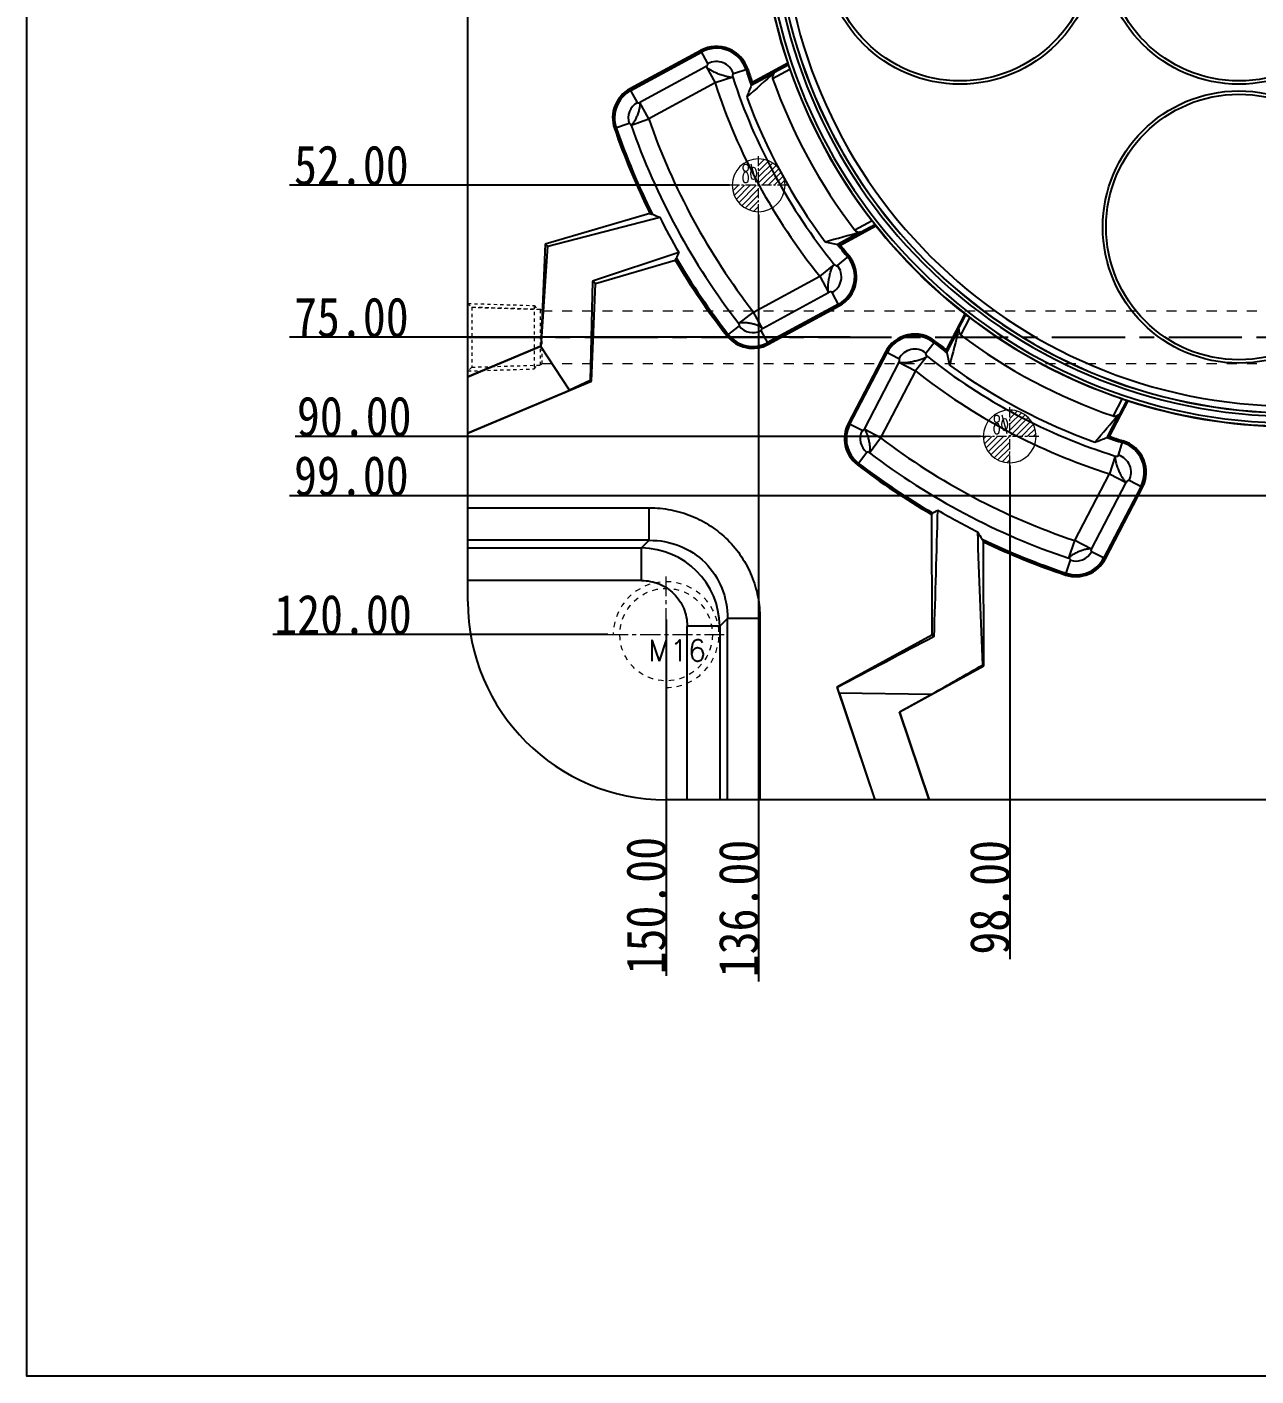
# Model space of a CAD drawing. Header units: millimetres. Extents: x 2667 to 4588, y -8940 to -2822.
# Drawn here: x 3112.8 to 3298.8, y -5949.6 to -5745.4 of the extents above; entities that cross this region are included whole.
import ezdxf

# ---------------------------------------------------------------- set-up
doc = ezdxf.new("R2010")
doc.units = ezdxf.units.MM
doc.header["$LTSCALE"] = 16.335
doc.header["$PDMODE"] = 3
doc.header["$PDSIZE"] = 8
doc.linetypes.add('CENTER', pattern=[0.6, 0.375, -0.075, 0.075, -0.075])
doc.linetypes.add('HIDDEN', pattern=[0.2, 0.1, -0.1])
doc.layers.get('0').update_dxf_attribs({"linetype": 'CONTINUOUS'})
doc.layers.get('Defpoints').update_dxf_attribs({"linetype": 'CONTINUOUS'})
for name, color, linetype, lineweight in [('cool', 153, 'HIDDEN', 9), ('dim', 82, 'CONTINUOUS', 9), ('epin', 13, 'CONTINUOUS', 9), ('screw', 33, 'CONTINUOUS', 13)]:
    doc.layers.add(name, color=color, linetype=linetype, lineweight=lineweight)
doc.styles.get("Standard").update_dxf_attribs({"font": 'txt', "width": 0.85})
doc.styles.add('TXT', font='txt.shx', dxfattribs={"bigfont": 'gbcbig.shx'})
doc.styles.add('TXT05', font='txt.shx', dxfattribs={"width": 0.5, "bigfont": 'gbcbig.shx'})
doc.dimstyles.new('mold', dxfattribs={"dimtxt": 10, "dimasz": 5, "dimexe": 0, "dimexo": 0, "dimgap": 0, "dimtad": 1, "dimzin": 1, "dimdsep": 46, "dimtxsty": 'Standard', "dimcen": 0, "dimclrd": 4, "dimclre": 4, "dimclrt": 6, "dimazin": 0, "dimtfac": 1, "dimtofl": 0, "dimtmove": 0, "dimatfit": 3, "dimfxl": 0, "dimarcsym": 0})

# ---------------------------------------------------------------- blocks, each defined once
blk = doc.blocks.new('screw_m16_g')
at = {"layer": 'screw', "color": 1, "linetype": 'CENTER', "ltscale": 0.497582}
for p, q in [((0, -8.8), (0, 8.8)), ((-8.8, 0), (8.8, 0))]:
    blk.add_line(p, q, dxfattribs=at)
at = {"layer": 'screw', "color": 33, "linetype": 'HIDDEN', "ltscale": 0.497582}
blk.add_circle((0, 0), 7, dxfattribs=at)
at = {"layer": 'screw', "color": 92, "linetype": 'HIDDEN', "ltscale": 0.497582}
blk.add_arc((0, 0), 8, 270, 180, dxfattribs=at)
at = {"layer": 'screw', "color": 6, "style": 'TXT'}
blk.add_text('M16', height=3.2, dxfattribs=at).set_placement((-2.72, -4))
blk = doc.blocks.new('cool_jt_f11')
at = {"layer": 'cool', "ltscale": 0.3}
for p, q in [((0, 5.11), (0.58, 4.53)), ((0, 5.11), (10, 4.8)), ((0.58, 4.53), (0.58, -4.53)), ((11, 4.21), (0.58, 4.53)), ((0.58, 4.53), (11, 4.21)), ((10, 4.8), (10.58, 4.22)), ((10, 4.8), (10, -4.8)), ((11.21, 4), (11, 4.21)), ((11, -4.21), (11, 4.21)), ((11.21, -4), (11.21, 4)), ((11, -4.21), (11.21, -4)), ((0.58, -4.53), (0, -5.11)), ((0, -5.11), (10, -4.8)), ((0.58, -4.53), (11, -4.21)), ((10, -4.8), (10.58, -4.22))]:
    blk.add_line(p, q, dxfattribs=at)
blk = doc.blocks.new('02')
at = {"color": 1, "linetype": 'CENTER', "ltscale": 1.803734}
blk.add_line((2807.47, 2890.51), (3167.47, 2890.51), dxfattribs=at)
at = {"layer": 'cool', "ltscale": 0.932966}
for p, q in [((2818.68, 2894.51), (3156.26, 2894.51)), ((2818.68, 2886.51), (3156.26, 2886.51))]:
    blk.add_line(p, q, dxfattribs=at)
blk.add_blockref('cool_jt_f11', (2807.47, 2890.51), dxfattribs=at)
at = {"layer": 'cool', "ltscale": 0.932966, "rotation": 180}
blk.add_blockref('cool_jt_f11', (3167.47, 2890.51), dxfattribs=at)
blk = doc.blocks.new('epin_ejp_8')
at = {"layer": 'epin'}
h = blk.add_hatch(dxfattribs=at)
h.set_pattern_fill('_ANSI31', color=123, scale=0.2, angle=90, style=0)
h.set_pattern_definition([(135, (790.4722, -3.5744), (-0.4490128, -0.4490128), [])])
h.paths.add_polyline_path([(0, 4, 0.414214), (-4, 0), (0, 0)])
h.paths.add_polyline_path([(4, 0), (0, 0), (0, -4, 0.414214)])
at = {"layer": 'epin', "color": 1, "linetype": 'CENTER', "ltscale": 0.248791}
for p, q in [((0, -4.4), (0, 4.4)), ((-4.4, 0), (4.4, 0))]:
    blk.add_line(p, q, dxfattribs=at)
at = {"layer": 'epin'}
blk.add_circle((0, 0), 4, dxfattribs=at)
at = {"layer": 'epin', "color": 6, "style": 'TXT05', "width": 0.5}
blk.add_text('%%c8', height=2.8, dxfattribs=at).set_placement((0.16, 0.4))
blk = doc.blocks.new('03')
at = {"layer": 'epin', "xscale": -1}
for p in [(-136, 1146.56), (-98, 1108.56)]:
    blk.add_blockref('epin_ejp_8', p, dxfattribs=at)
blk = doc.blocks.new('*D443')
at = {"layer": 'Defpoints', "color": 0}
for p in [(3359.56, -5717.4), (3171.28, -5769.4), (3219.16, -5769.4)]:
    blk.add_point(p, dxfattribs=at)
at = {"layer": 'dim', "color": 4, "lineweight": -2}
blk.add_line((3219.16, -5769.4), (3152.58, -5769.4), dxfattribs=at)
at = {"layer": 'dim', "color": 6, "insert": (3161.93, -5766.4), "char_height": 6, "attachment_point": 5}
blk.add_mtext('52.00', dxfattribs=at)
blk = doc.blocks.new('*D444')
at = {"layer": 'Defpoints', "color": 0}
for p in [(3359.56, -5717.4), (3171.28, -5792.4), (3237.42, -5792.4)]:
    blk.add_point(p, dxfattribs=at)
at = {"layer": 'dim', "color": 4, "lineweight": -2}
blk.add_line((3237.42, -5792.4), (3152.58, -5792.4), dxfattribs=at)
at = {"layer": 'dim', "color": 6, "insert": (3161.93, -5789.4), "char_height": 6, "attachment_point": 5}
blk.add_mtext('75.00', dxfattribs=at)
blk = doc.blocks.new('*D445')
at = {"layer": 'Defpoints', "color": 0}
for p in [(3359.56, -5717.4), (3171.28, -5807.4), (3257.16, -5807.4)]:
    blk.add_point(p, dxfattribs=at)
at = {"layer": 'dim', "color": 4, "lineweight": -2}
blk.add_line((3257.16, -5807.4), (3153.43, -5807.4), dxfattribs=at)
at = {"layer": 'dim', "color": 6, "insert": (3162.36, -5804.4), "char_height": 6, "attachment_point": 5}
blk.add_mtext('90.00', dxfattribs=at)
blk = doc.blocks.new('*D446')
at = {"layer": 'Defpoints', "color": 0}
for p in [(3359.56, -5717.4), (3171.28, -5816.4), (3327.16, -5816.4)]:
    blk.add_point(p, dxfattribs=at)
at = {"layer": 'dim', "color": 4, "lineweight": -2}
blk.add_line((3327.16, -5816.4), (3152.58, -5816.4), dxfattribs=at)
at = {"layer": 'dim', "color": 6, "insert": (3161.93, -5813.4), "char_height": 6, "attachment_point": 5}
blk.add_mtext('99.00', dxfattribs=at)
blk = doc.blocks.new('*D447')
at = {"layer": 'Defpoints', "color": 0}
for p in [(3359.56, -5717.4), (3171.28, -5837.4), (3200.76, -5837.4)]:
    blk.add_point(p, dxfattribs=at)
at = {"layer": 'dim', "color": 4, "lineweight": -2}
blk.add_line((3200.76, -5837.4), (3150.03, -5837.4), dxfattribs=at)
at = {"layer": 'dim', "color": 6, "insert": (3160.66, -5834.4), "char_height": 6, "attachment_point": 5}
blk.add_mtext('120.00', dxfattribs=at)
blk = doc.blocks.new('*D439')
at = {"layer": 'Defpoints', "color": 0}
for p in [(3359.56, -5717.4), (3209.56, -5835.09), (3209.56, -5867.8)]:
    blk.add_point(p, dxfattribs=at)
at = {"layer": 'dim', "color": 4, "lineweight": -2}
blk.add_line((3209.56, -5835.09), (3209.56, -5889.05), dxfattribs=at)
at = {"layer": 'dim', "color": 6, "insert": (3206.56, -5878.42), "char_height": 6, "attachment_point": 5, "rotation": 90}
blk.add_mtext('150.00', dxfattribs=at)
blk = doc.blocks.new('*D449')
at = {"layer": 'Defpoints', "color": 0}
for p in [(3359.56, -5717.4), (3261.56, -5811.8), (3261.56, -5867.8)]:
    blk.add_point(p, dxfattribs=at)
at = {"layer": 'dim', "color": 4, "lineweight": -2}
blk.add_line((3261.56, -5811.8), (3261.56, -5886.5), dxfattribs=at)
at = {"layer": 'dim', "color": 6, "insert": (3258.56, -5877.15), "char_height": 6, "attachment_point": 5, "rotation": 90}
blk.add_mtext('98.00', dxfattribs=at)
blk = doc.blocks.new('*D450')
at = {"layer": 'Defpoints', "color": 0}
for p in [(3359.56, -5717.4), (3223.56, -5773.8), (3223.56, -5867.8)]:
    blk.add_point(p, dxfattribs=at)
at = {"layer": 'dim', "color": 4, "lineweight": -2}
blk.add_line((3223.56, -5773.8), (3223.56, -5889.9), dxfattribs=at)
at = {"layer": 'dim', "color": 6, "insert": (3220.56, -5878.85), "char_height": 6, "attachment_point": 5, "rotation": 90}
blk.add_mtext('136.00', dxfattribs=at)

msp = doc.modelspace()

# ---------------------------------------------------------------- linework, layer by layer
at = {"color": 7, "linetype": 'Continuous'}
for p, q in [((3179.564, -5832.397), (3179.564, -5602.397)), ((3214.794, -5748.973), (3204.083, -5754.788)), ((3204.191, -5754.988), (3214.903, -5749.173)), ((3204.222, -5755.044), (3214.933, -5749.228)), ((3215.887, -5750.985), (3214.794, -5748.973)), ((3222.48, -5754.162), (3228.04, -5751.143)), ((3227.959, -5750.928), (3222.607, -5753.834)), ((3215.616, -5751.436), (3205.583, -5756.883)), ((3215.616, -5751.436), (3216.961, -5753.914)), ((3219.642, -5753.04), (3216.961, -5753.914)), ((3221.942, -5751.841), (3219.761, -5752.54)), ((3222.445, -5754.253), (3225.932, -5752.36)), ((3225.687, -5753.246), (3228.285, -5751.835)), ((3205.215, -5756.874), (3204.083, -5754.788)), ((3216.961, -5753.914), (3206.928, -5759.361)), ((3222.48, -5754.162), (3222.445, -5754.253)), ((3222.607, -5753.834), (3222.48, -5754.162)), ((3206.928, -5759.361), (3205.583, -5756.883)), ((3204.266, -5760.287), (3206.928, -5759.361)), ((3203.986, -5760.038), (3201.741, -5760.812)), ((3207.112, -5773.652), (3191.271, -5778.302)), ((3207.112, -5773.652), (3207.415, -5773.749)), ((3191.636, -5778.587), (3208.597, -5774.245)), ((3241.171, -5775.357), (3235.612, -5778.375)), ((3235.955, -5778.447), (3241.307, -5775.542)), ((3240.725, -5774.774), (3238.127, -5776.184)), ((3239.002, -5776.462), (3235.516, -5778.355)), ((3191.271, -5778.302), (3190.614, -5793.753)), ((3190.651, -5793.779), (3191.636, -5778.587)), ((3191.636, -5778.587), (3191.271, -5778.302)), ((3211.47, -5779.55), (3198.417, -5783.892)), ((3235.612, -5778.375), (3235.516, -5778.355)), ((3235.612, -5778.375), (3235.955, -5778.447)), ((3198.88, -5784.254), (3210.946, -5780.713)), ((3211.078, -5780.489), (3210.946, -5780.713)), ((3235.006, -5781.369), (3232.812, -5783.139)), ((3235.49, -5781.542), (3237.265, -5780.095)), ((3198.417, -5783.892), (3198.092, -5798.956)), ((3198.417, -5783.892), (3198.88, -5784.254)), ((3222.781, -5788.585), (3232.812, -5783.139)), ((3232.812, -5783.139), (3234.157, -5785.617)), ((3198.25, -5799.066), (3198.88, -5784.254)), ((3224.126, -5791.063), (3234.157, -5785.617)), ((3235.775, -5787.648), (3234.683, -5785.636)), ((3235.636, -5787.392), (3224.926, -5793.207)), ((3235.667, -5787.448), (3224.956, -5793.263)), ((3225.065, -5793.463), (3235.775, -5787.648)), ((3220.552, -5790.311), (3222.781, -5788.585)), ((3224.126, -5791.063), (3222.781, -5788.585)), ((3254.75, -5788.871), (3251.934, -5794.28)), ((3252.011, -5794.624), (3254.937, -5789.005)), ((3254.157, -5792.073), (3255.524, -5789.447)), ((3220.608, -5790.683), (3218.736, -5792.142)), ((3225.065, -5793.463), (3223.933, -5791.377)), ((3252.033, -5794.72), (3253.868, -5791.196)), ((3190.614, -5793.753), (3179.564, -5798.391)), ((3190.61, -5793.794), (3179.564, -5798.43)), ((3194.961, -5800.407), (3190.61, -5793.794)), ((3190.65, -5793.778), (3190.614, -5793.753)), ((3248.874, -5794.795), (3250.303, -5793.008)), ((3242.746, -5794.604), (3237.111, -5805.428)), ((3237.313, -5805.533), (3242.948, -5794.71)), ((3237.369, -5805.563), (3243.004, -5794.739)), ((3244.803, -5796.19), (3239.526, -5806.328)), ((3244.775, -5795.661), (3242.746, -5794.604)), ((3244.803, -5796.19), (3247.304, -5797.492)), ((3249.053, -5795.281), (3247.304, -5797.492)), ((3251.934, -5794.28), (3252.011, -5794.624)), ((3252.011, -5794.624), (3252.033, -5794.72)), ((3247.304, -5797.492), (3242.026, -5807.63)), ((3179.564, -5806.909), (3198.25, -5799.066)), ((3198.092, -5798.956), (3194.961, -5800.407)), ((3198.092, -5798.956), (3198.25, -5799.066)), ((3179.564, -5806.87), (3194.961, -5800.407)), ((3279.263, -5801.928), (3276.346, -5807.532)), ((3276.67, -5807.402), (3279.478, -5802.007)), ((3278.57, -5801.69), (3277.207, -5804.308)), ((3278.085, -5804.054), (3276.255, -5807.569)), ((3239.218, -5806.525), (3237.111, -5805.428)), ((3242.026, -5807.63), (3239.526, -5806.328)), ((3240.324, -5809.876), (3242.026, -5807.63)), ((3276.346, -5807.532), (3276.255, -5807.569)), ((3276.346, -5807.532), (3276.67, -5807.402)), ((3278.025, -5810.249), (3278.703, -5808.059)), ((3239.954, -5809.824), (3238.514, -5811.713)), ((3277.529, -5810.372), (3276.682, -5813.06)), ((3271.417, -5823.174), (3276.682, -5813.06)), ((3273.917, -5824.476), (3279.182, -5814.362)), ((3276.682, -5813.06), (3279.182, -5814.362)), ((3281.658, -5815.144), (3279.625, -5814.086)), ((3281.4, -5815.01), (3275.779, -5825.807)), ((3281.457, -5815.039), (3275.835, -5825.836)), ((3276.037, -5825.942), (3281.658, -5815.144)), ((3179.564, -5818.201), (3207.018, -5818.201)), ((3207.018, -5823.125), (3207.018, -5818.201)), ((3249.726, -5819.209), (3249.904, -5819.049)), ((3249.726, -5819.209), (3249.771, -5837.499)), ((3207.018, -5823.125), (3179.564, -5823.125)), ((3179.564, -5824.287), (3205.857, -5824.287)), ((3207.018, -5823.125), (3205.857, -5824.287)), ((3205.857, -5829.211), (3205.857, -5824.287)), ((3257.413, -5823.027), (3257.591, -5823.365)), ((3257.637, -5842.143), (3257.591, -5823.365)), ((3270.518, -5825.846), (3271.417, -5823.174)), ((3273.917, -5824.476), (3271.417, -5823.174)), ((3270.023, -5828.377), (3270.772, -5826.126)), ((3276.037, -5825.942), (3273.933, -5824.846)), ((3205.857, -5829.211), (3179.564, -5829.211)), ((3217.674, -5836.104), (3218.836, -5834.943)), ((3218.836, -5862.397), (3218.836, -5834.943)), ((3223.76, -5834.943), (3218.836, -5834.943)), ((3223.76, -5834.943), (3223.76, -5862.397)), ((3212.75, -5862.397), (3212.75, -5836.104)), ((3217.674, -5836.104), (3212.75, -5836.104)), ((3217.674, -5836.104), (3217.674, -5862.397)), ((3249.771, -5837.499), (3235.413, -5845.372)), ((3250.121, -5837.705), (3249.771, -5837.499)), ((3244.951, -5849.099), (3257.637, -5842.143)), ((3257.421, -5842.015), (3257.637, -5842.143)), ((3235.488, -5845.401), (3235.413, -5845.372)), ((3235.413, -5845.372), (3241.134, -5862.397)), ((3235.73, -5846.203), (3235.488, -5845.401)), ((3235.73, -5846.203), (3241.172, -5862.397)), ((3235.73, -5846.203), (3249.742, -5846.431)), ((3244.907, -5849.082), (3249.742, -5846.431)), ((3244.907, -5849.082), (3244.951, -5849.099)), ((3249.381, -5862.397), (3244.907, -5849.082)), ((3249.42, -5862.397), (3244.951, -5849.099)), ((3325.271, -5862.397), (3209.564, -5862.397))]:
    msp.add_line(p, q, dxfattribs=at)
msp.add_lwpolyline([(3112.835, -5493.693), (3743.206, -5493.693), (3743.206, -5949.604), (3112.835, -5949.604)], close=True)
for centre, radius in [((3254.039, -5733.502), 20.596), ((3254.039, -5733.502), 20.094), ((3296.249, -5733.502), 20.596), ((3296.249, -5733.502), 20.094), ((3296.249, -5775.712), 20.596), ((3296.249, -5775.712), 20.094)]:
    msp.add_circle(centre, radius, dxfattribs=at)
for centre, radius, start, end in [((3304.289, -5725.462), 80.466, 180, 198.45062), ((3304.289, -5725.462), 80.409, 180, 270), ((3304.289, -5725.462), 79.906, 180, 270), ((3304.289, -5725.462), 78.884, 180, 270), ((3304.289, -5725.462), 78.381, 180, 270), ((3304.289, -5725.462), 78.355, 180, 270), ((3304.289, -5725.462), 77.35, 180, 270), ((3217.18, -5753.367), 5, 17.76264, 118.49766), ((3217.18, -5753.367), 4.772, 17.76264, 118.49766), ((3217.18, -5753.367), 4.709, 17.76264, 118.49766), ((3217.18, -5753.367), 2.71, 17.76266, 118.49766), ((3304.289, -5725.462), 89.027, 198.04598, 218.90135), ((3304.289, -5725.462), 86.761, 197.76264, 199.38112), ((3304.289, -5725.462), 86.697, 197.76264, 199.33185), ((4998.51, -7754.643), 2674.167, 131.517767, 131.637369), ((3304.289, -5725.462), 86.47, 197.76264, 199.15471), ((3304.289, -5725.462), 83.368, 199.46737, 217.47531), ((3304.289, -5725.462), 80.45, 199.13685, 217.80377), ((3206.468, -5759.182), 5, 118.49766, 199.01991), ((3206.468, -5759.182), 4.772, 118.49766, 199.01991), ((3206.468, -5759.182), 4.709, 118.49766, 199.01991), ((3304.289, -5725.462), 91.846, 198.04598, 218.90135), ((3437.533, -5837.075), 230.482, 158.94026, 159.42201), ((3206.468, -5759.182), 2.626, 118.49766, 199.01991), ((3304.289, -5725.462), 88.024, 200.34463, 216.60095), ((3304.289, -5725.462), 103.094, 199.197, 217.75571), ((3304.289, -5725.462), 108.47, 199.01991, 206.37717), ((3304.289, -5725.462), 108.242, 199.01991, 206.49397), ((3304.289, -5725.462), 108.179, 199.01991, 206.52188), ((3304.289, -5725.462), 105.913, 199.197, 217.75571), ((3319.652, -5516.569), 280.589, 246.4393, 246.68457), ((3304.289, -5725.462), 80.466, 218.4899, 232.00088), ((2522.8, -3189.172), 2684.588, 285.353815, 285.472913), ((3536.948, -5909.113), 350.318, 158.29404, 158.44962), ((3283.337, -5552.799), 230.569, 257.54844, 258.02976), ((3304.289, -5725.462), 86.761, 217.56361, 219.18445), ((3304.289, -5725.462), 86.697, 217.61283, 219.18445), ((3304.289, -5725.462), 86.47, 217.78981, 219.18445), ((3304.289, -5725.462), 108.47, 210.62193, 217.93294), ((3304.289, -5725.462), 108.242, 210.55554, 217.93294), ((3304.289, -5725.462), 108.179, 210.54182, 217.93294), ((3233.39, -5783.254), 2.71, 298.49766, 39.18445), ((3233.39, -5783.254), 4.709, 298.49766, 39.18445), ((3233.39, -5783.254), 4.772, 298.49766, 39.18445), ((3233.39, -5783.254), 5, 298.49766, 39.18445), ((3304.289, -5725.462), 80.45, 232.68797, 251.35553), ((3222.679, -5789.069), 5, 217.93294, 298.49766), ((3222.679, -5789.069), 4.772, 217.93294, 298.49766), ((3222.679, -5789.069), 4.709, 217.93294, 298.49766), ((3222.679, -5789.069), 2.626, 217.93347, 298.49766), ((3247.181, -5796.913), 5, 51.36613, 152.49766), ((3247.181, -5796.913), 4.772, 51.36613, 152.49766), ((5762.114, -6440.84), 2591.011, 165.479294, 165.603073), ((3304.289, -5725.462), 83.368, 233.0346, 251.04312), ((3247.181, -5796.913), 4.709, 51.36613, 152.49766), ((3247.181, -5796.913), 2.712, 51.36863, 152.49766), ((3304.289, -5725.462), 86.761, 231.36613, 232.96518), ((3304.289, -5725.462), 86.697, 231.36613, 232.91555), ((3304.289, -5725.462), 86.47, 231.36613, 232.73709), ((3304.289, -5725.462), 89.027, 231.65147, 252.5074), ((3476.156, -5744.079), 229.773, 192.7323, 193.21757), ((3304.289, -5725.462), 91.846, 231.65147, 252.5074), ((3304.289, -5725.462), 88.024, 233.93573, 250.19252), ((3304.289, -5725.462), 80.466, 252.04086, 269.03658), ((1171.678, -4000.885), 2772.79, 319.32014, 319.435141), ((3241.546, -5807.737), 5, 152.49766, 232.6708), ((3241.546, -5807.737), 4.772, 152.49766, 232.6708), ((3241.546, -5807.737), 4.709, 152.49766, 232.6708), ((3241.546, -5807.737), 2.625, 152.49766, 232.6708), ((3304.289, -5725.462), 103.094, 232.84681, 251.40591), ((3190.28, -5592.856), 231.286, 291.34423, 291.82207), ((3304.289, -5725.462), 86.761, 251.14821, 252.78852), ((3304.289, -5725.462), 86.697, 251.19707, 252.78852), ((3304.289, -5725.462), 86.47, 251.37276, 252.78852), ((3277.223, -5812.835), 4.709, 332.49766, 72.78852), ((3277.223, -5812.835), 4.772, 332.49766, 72.78852), ((3277.223, -5812.835), 5, 332.49766, 72.78852), ((3304.289, -5725.462), 105.913, 232.84681, 251.40591), ((3277.223, -5812.835), 2.708, 332.49766, 72.78852), ((3304.289, -5725.462), 108.47, 232.6708, 239.79971), ((3304.289, -5725.462), 108.242, 232.6708, 239.83815), ((3304.289, -5725.462), 108.179, 232.6708, 239.84344), ((3033.835, -5444.569), 432.321, 299.99217, 300.10593), ((-974.988, -5703.046), 4227.254, 358.174537, 358.434012), ((3304.038, -5727.518), 105.53, 239.63191, 243.33106), ((3472.35, -5687.456), 254.107, 211.9226, 212.21931), ((6368.415, -5716.663), 3113.518, 181.935523, 182.307395), ((3205.721, -5836.24), 11.954, 0.65224, 89.34776), ((3304.289, -5725.462), 108.179, 244.29705, 251.58424), ((3304.289, -5725.462), 108.242, 244.33727, 251.58424), ((3304.289, -5725.462), 108.47, 244.49952, 251.58424), ((3271.602, -5823.633), 5, 251.58424, 332.49766), ((3271.602, -5823.633), 4.772, 251.58424, 332.49766), ((3271.602, -5823.633), 4.709, 251.58424, 332.49766), ((3271.602, -5823.633), 2.628, 251.58424, 332.49766), ((3209.564, -5832.397), 30, 180, 270), ((5364.541, -9875.599), 4558, 117.638543, 117.846373), ((1500.303, -2794.961), 3517.386, 299.8261, 299.970384)]:
    msp.add_arc(centre, radius, start, end, dxfattribs=at)
for centre, major_axis, ratio, start_param, end_param in [((3302.86, -5722.828), (-38.195, 70.354), 0.9992992, 1.4324304, 1.4353004), ((3301.096, -5727.563), (86.556, 56.952), 0.9993193, 3.0269376, 3.0852102), ((3305.719, -5728.095), (-38.197, 70.356), 0.9992992, -4.5778546, -4.5749851), ((3301.632, -5724.078), (70.986, -36.957), 0.9992992, -1.7170588, -1.7141848), ((3306.948, -5726.846), (71.03, -36.979), 0.9992992, -1.4441399, -1.4412742)]:
    msp.add_ellipse(centre, major_axis=major_axis, ratio=ratio, start_param=start_param, end_param=end_param, dxfattribs=at)
for points, knots in [([(3215.616, -5751.436), (3215.674, -5751.404), (3215.79, -5751.321), (3215.901, -5751.163), (3215.91, -5751.027), (3215.887, -5750.985)], [0, 0, 0, 0, 0.3537429, 0.7436177, 1, 1, 1, 1]), ([(3228.04, -5751.143), (3228.055, -5751.182), (3228.139, -5751.412), (3228.219, -5751.644), (3228.285, -5751.835)], [0, 0, 0, 0, 0.171187, 1, 1, 1, 1]), ([(3219.642, -5753.04), (3219.594, -5753.053), (3219.481, -5753.064), (3219.288, -5753.064), (3219.054, -5753.025), (3218.785, -5752.971), (3218.485, -5752.903), (3218.051, -5752.769), (3217.496, -5752.57), (3216.955, -5752.333), (3216.55, -5752.129), (3216.283, -5751.977), (3216.051, -5751.828), (3215.855, -5751.697), (3215.703, -5751.574), (3215.643, -5751.477), (3215.616, -5751.436)], [0, 0, 0, 0, 0.0331651, 0.0765998, 0.1303249, 0.1929556, 0.262587, 0.3384334, 0.4999515, 0.661441, 0.7372174, 0.8070125, 0.8694157, 0.923511, 0.9670738, 1, 1, 1, 1]), ([(3219.761, -5752.54), (3219.696, -5752.561), (3219.58, -5752.74), (3219.607, -5752.931), (3219.642, -5753.04)], [0, 0, 0, 0, 0.3705666, 1, 1, 1, 1]), ([(3225.932, -5752.36), (3225.836, -5752.479), (3225.669, -5752.749), (3225.633, -5753.092), (3225.687, -5753.246)], [0, 0, 0, 0, 0.4829298, 1, 1, 1, 1]), ([(3204.266, -5760.287), (3204.353, -5760.249), (3204.537, -5760.082), (3204.782, -5759.738), (3205.039, -5759.267), (3205.276, -5758.722), (3205.468, -5758.159), (3205.594, -5757.638), (3205.643, -5757.218), (3205.621, -5756.971), (3205.583, -5756.883)], [0, 0, 0, 0, 0.075595, 0.190793, 0.3370194, 0.4998789, 0.6627605, 0.8090208, 0.9242566, 1, 1, 1, 1]), ([(3205.215, -5756.874), (3205.238, -5756.916), (3205.385, -5756.964), (3205.511, -5756.921), (3205.583, -5756.883)], [0, 0, 0, 0, 0.3681804, 1, 1, 1, 1]), ([(3204.266, -5760.287), (3204.238, -5760.209), (3204.174, -5760.091), (3204.032, -5760.022), (3203.986, -5760.038)], [0, 0, 0, 0, 0.6321236, 1, 1, 1, 1]), ([(3240.725, -5774.774), (3240.771, -5774.834), (3240.92, -5775.027), (3241.071, -5775.22), (3241.171, -5775.357)], [0, 0, 0, 0, 0.3074823, 1, 1, 1, 1]), ([(3238.127, -5776.184), (3238.226, -5776.314), (3238.533, -5776.47), (3238.851, -5776.477), (3239.002, -5776.462)], [0, 0, 0, 0, 0.5170854, 1, 1, 1, 1]), ([(3234.157, -5785.617), (3234.111, -5785.514), (3234.062, -5785.228), (3234.061, -5784.73), (3234.118, -5784.107), (3234.211, -5783.54), (3234.312, -5783.074), (3234.4, -5782.735), (3234.495, -5782.415), (3234.589, -5782.123), (3234.697, -5781.872), (3234.814, -5781.668), (3234.906, -5781.5), (3234.969, -5781.402), (3235.006, -5781.369)], [0, 0, 0, 0, 0.0765473, 0.1925004, 0.3382057, 0.4997994, 0.5816529, 0.6613972, 0.7373014, 0.8075189, 0.8693333, 0.9222732, 0.9665179, 1, 1, 1, 1]), ([(3235.006, -5781.369), (3235.079, -5781.458), (3235.224, -5781.584), (3235.438, -5781.585), (3235.49, -5781.542)], [0, 0, 0, 0, 0.6294355, 1, 1, 1, 1]), ([(3234.683, -5785.636), (3234.668, -5785.609), (3234.517, -5785.487), (3234.293, -5785.545), (3234.157, -5785.617)], [0, 0, 0, 0, 0.1634336, 1, 1, 1, 1]), ([(3254.937, -5789.005), (3254.971, -5789.03), (3255.168, -5789.176), (3255.363, -5789.324), (3255.524, -5789.447)], [0, 0, 0, 0, 0.1712767, 1, 1, 1, 1]), ([(3224.126, -5791.063), (3224.074, -5790.983), (3223.879, -5790.829), (3223.499, -5790.642), (3222.993, -5790.465), (3222.417, -5790.318), (3221.83, -5790.22), (3221.296, -5790.179), (3220.872, -5790.198), (3220.632, -5790.26), (3220.552, -5790.311)], [0, 0, 0, 0, 0.0755934, 0.1907961, 0.3370231, 0.499879, 0.6627571, 0.8090176, 0.9242563, 1, 1, 1, 1]), ([(3220.608, -5790.683), (3220.646, -5790.653), (3220.665, -5790.496), (3220.602, -5790.378), (3220.552, -5790.311)], [0, 0, 0, 0, 0.3673851, 1, 1, 1, 1]), ([(3224.126, -5791.063), (3224.054, -5791.102), (3223.949, -5791.185), (3223.91, -5791.334), (3223.933, -5791.377)], [0, 0, 0, 0, 0.6312931, 1, 1, 1, 1]), ([(3253.868, -5791.196), (3253.855, -5791.349), (3253.866, -5791.668), (3254.027, -5791.974), (3254.157, -5792.073)], [0, 0, 0, 0, 0.4830555, 1, 1, 1, 1]), ([(3244.803, -5796.19), (3244.834, -5796.131), (3244.884, -5795.996), (3244.887, -5795.802), (3244.818, -5795.683), (3244.775, -5795.661)], [0, 0, 0, 0, 0.3534964, 0.7432588, 1, 1, 1, 1]), ([(3249.053, -5795.281), (3249.02, -5795.317), (3248.942, -5795.401), (3248.773, -5795.498), (3248.556, -5795.594), (3248.302, -5795.702), (3248.012, -5795.808), (3247.577, -5795.941), (3247.003, -5796.085), (3246.421, -5796.188), (3245.97, -5796.247), (3245.662, -5796.264), (3245.387, -5796.272), (3245.149, -5796.274), (3244.958, -5796.241), (3244.848, -5796.211), (3244.803, -5796.19)], [0, 0, 0, 0, 0.0329527, 0.0764998, 0.1305635, 0.1929998, 0.2627893, 0.3385687, 0.5000463, 0.661548, 0.7373841, 0.8070178, 0.8696305, 0.9234535, 0.9668564, 1, 1, 1, 1]), ([(3248.874, -5794.795), (3248.832, -5794.848), (3248.835, -5795.064), (3248.963, -5795.208), (3249.053, -5795.281)], [0, 0, 0, 0, 0.3700962, 1, 1, 1, 1]), ([(3278.57, -5801.69), (3278.641, -5801.714), (3278.873, -5801.792), (3279.104, -5801.87), (3279.263, -5801.928)], [0, 0, 0, 0, 0.30759, 1, 1, 1, 1]), ([(3277.207, -5804.308), (3277.36, -5804.361), (3277.701, -5804.322), (3277.968, -5804.151), (3278.085, -5804.054)], [0, 0, 0, 0, 0.5172107, 1, 1, 1, 1]), ([(3239.218, -5806.525), (3239.26, -5806.547), (3239.407, -5806.505), (3239.487, -5806.4), (3239.526, -5806.328)], [0, 0, 0, 0, 0.368149, 1, 1, 1, 1]), ([(3240.324, -5809.876), (3240.375, -5809.797), (3240.434, -5809.556), (3240.447, -5809.135), (3240.399, -5808.603), (3240.293, -5808.02), (3240.139, -5807.448), (3239.954, -5806.946), (3239.761, -5806.571), (3239.606, -5806.379), (3239.526, -5806.328)], [0, 0, 0, 0, 0.0755779, 0.1907617, 0.3369958, 0.4998787, 0.6627822, 0.8090529, 0.9242764, 1, 1, 1, 1]), ([(3240.324, -5809.876), (3240.257, -5809.827), (3240.139, -5809.765), (3239.984, -5809.786), (3239.954, -5809.824)], [0, 0, 0, 0, 0.6321506, 1, 1, 1, 1]), ([(3277.529, -5810.372), (3277.504, -5810.481), (3277.512, -5810.77), (3277.605, -5811.258), (3277.781, -5811.857), (3278.025, -5812.503), (3278.309, -5813.132), (3278.605, -5813.681), (3278.904, -5814.078), (3279.095, -5814.29), (3279.182, -5814.362)], [0, 0, 0, 0, 0.0765328, 0.1924266, 0.3383046, 0.5000001, 0.6619732, 0.8074925, 0.9226065, 1, 1, 1, 1]), ([(3277.529, -5810.372), (3277.639, -5810.405), (3277.827, -5810.429), (3278.005, -5810.313), (3278.025, -5810.249)], [0, 0, 0, 0, 0.629946, 1, 1, 1, 1]), ([(3279.625, -5814.086), (3279.599, -5814.072), (3279.406, -5814.055), (3279.254, -5814.227), (3279.182, -5814.362)], [0, 0, 0, 0, 0.1636547, 1, 1, 1, 1]), ([(3207.018, -5818.201), (3208.113, -5818.201), (3210.31, -5818.412), (3213.479, -5819.355), (3216.403, -5820.903), (3218.964, -5822.997), (3221.058, -5825.557), (3222.605, -5828.482), (3223.549, -5831.651), (3223.76, -5833.848), (3223.76, -5834.943)], [0, 0, 0, 0, 0.1249889, 0.2500107, 0.3749993, 0.4999941, 0.6249898, 0.7499795, 0.875007, 1, 1, 1, 1]), ([(3249.904, -5819.049), (3249.907, -5819.046), (3249.923, -5819.031), (3249.935, -5819.013), (3249.944, -5818.999)], [0, 0, 0, 0, 0.227338, 1, 1, 1, 1]), ([(3207.018, -5823.125), (3208.568, -5823.107), (3211.703, -5823.667), (3215.684, -5826.277), (3218.294, -5830.258), (3218.854, -5833.393), (3218.836, -5834.943)], [0, 0, 0, 0, 0.250669, 0.4999983, 0.749328, 1, 1, 1, 1]), ([(3273.917, -5824.476), (3273.829, -5824.438), (3273.581, -5824.419), (3273.16, -5824.476), (3272.639, -5824.61), (3272.077, -5824.81), (3271.533, -5825.056), (3271.065, -5825.32), (3270.723, -5825.573), (3270.556, -5825.758), (3270.518, -5825.846)], [0, 0, 0, 0, 0.0756102, 0.1908271, 0.3370467, 0.4998793, 0.6627355, 0.8089858, 0.9242367, 1, 1, 1, 1]), ([(3273.917, -5824.476), (3273.896, -5824.517), (3273.861, -5824.611), (3273.857, -5824.746), (3273.903, -5824.83), (3273.933, -5824.846)], [0, 0, 0, 0, 0.3523447, 0.7443204, 1, 1, 1, 1]), ([(3270.772, -5826.126), (3270.788, -5826.079), (3270.716, -5825.937), (3270.597, -5825.873), (3270.518, -5825.846)], [0, 0, 0, 0, 0.367412, 1, 1, 1, 1]), ([(3205.857, -5829.211), (3206.756, -5829.211), (3208.572, -5829.56), (3210.872, -5831.089), (3212.401, -5833.389), (3212.75, -5835.205), (3212.75, -5836.104)], [0, 0, 0, 0, 0.2504357, 0.4999982, 0.7495638, 1, 1, 1, 1])]:
    msp.add_open_spline(points, degree=3, knots=knots, dxfattribs=at)
for points in [[(3207.415, -5773.749), (3207.441, -5773.757), (3207.468, -5773.763), (3207.495, -5773.768)], [(3211.119, -5780.434), (3211.104, -5780.451), (3211.09, -5780.469), (3211.078, -5780.489)], [(3257.372, -5822.937), (3257.384, -5822.967), (3257.397, -5822.998), (3257.413, -5823.027)]]:
    msp.add_open_spline(points, degree=3, dxfattribs=at)

# ---------------------------------------------------------------- block references
for name, p in [('03', (3359.564, -6915.96)), ('02', (372.099, -8682.903))]:
    msp.add_blockref(name, p)
at = {"layer": 'screw'}
msp.add_blockref('screw_m16_g', (3209.564, -5837.397), dxfattribs=at)

# ---------------------------------------------------------------- dimensions: what is measured, and where the dimension line sits
at = {"layer": 'dim'}
for feature_location, offset, dtype, picture, middle in [((3200.764, -5837.397), (-29.482, 0), 0, '*D447', (3160.657, -5834.397)), ((3219.164, -5769.397), (-47.882, 0), 0, '*D443', (3161.932, -5766.397)), ((3237.416, -5792.397), (-66.134, 0), 0, '*D444', (3161.932, -5789.397)), ((3327.164, -5816.397), (-155.882, 0), 0, '*D446', (3161.932, -5813.397)), ((3257.164, -5807.397), (-85.882, 0), 0, '*D445', (3162.357, -5804.397)), ((3209.564, -5835.095), (0, -32.7), 1, '*D439', (3206.564, -5878.42)), ((3223.564, -5773.797), (0, -93.998), 1, '*D450', (3220.564, -5878.845)), ((3261.564, -5811.797), (0, -55.998), 1, '*D449', (3258.564, -5877.145))]:
    dim = msp.add_ordinate_dim(feature_location=feature_location, offset=offset, dtype=dtype, origin=(3359.564, -5717.397), dimstyle='mold', override={"dimtxt": 6, "dimasz": 2}, dxfattribs=at)
    dim.commit()
    dim.dimension.update_dxf_attribs({"geometry": picture, "text_midpoint": middle})

doc.saveas('drawing.dxf')
